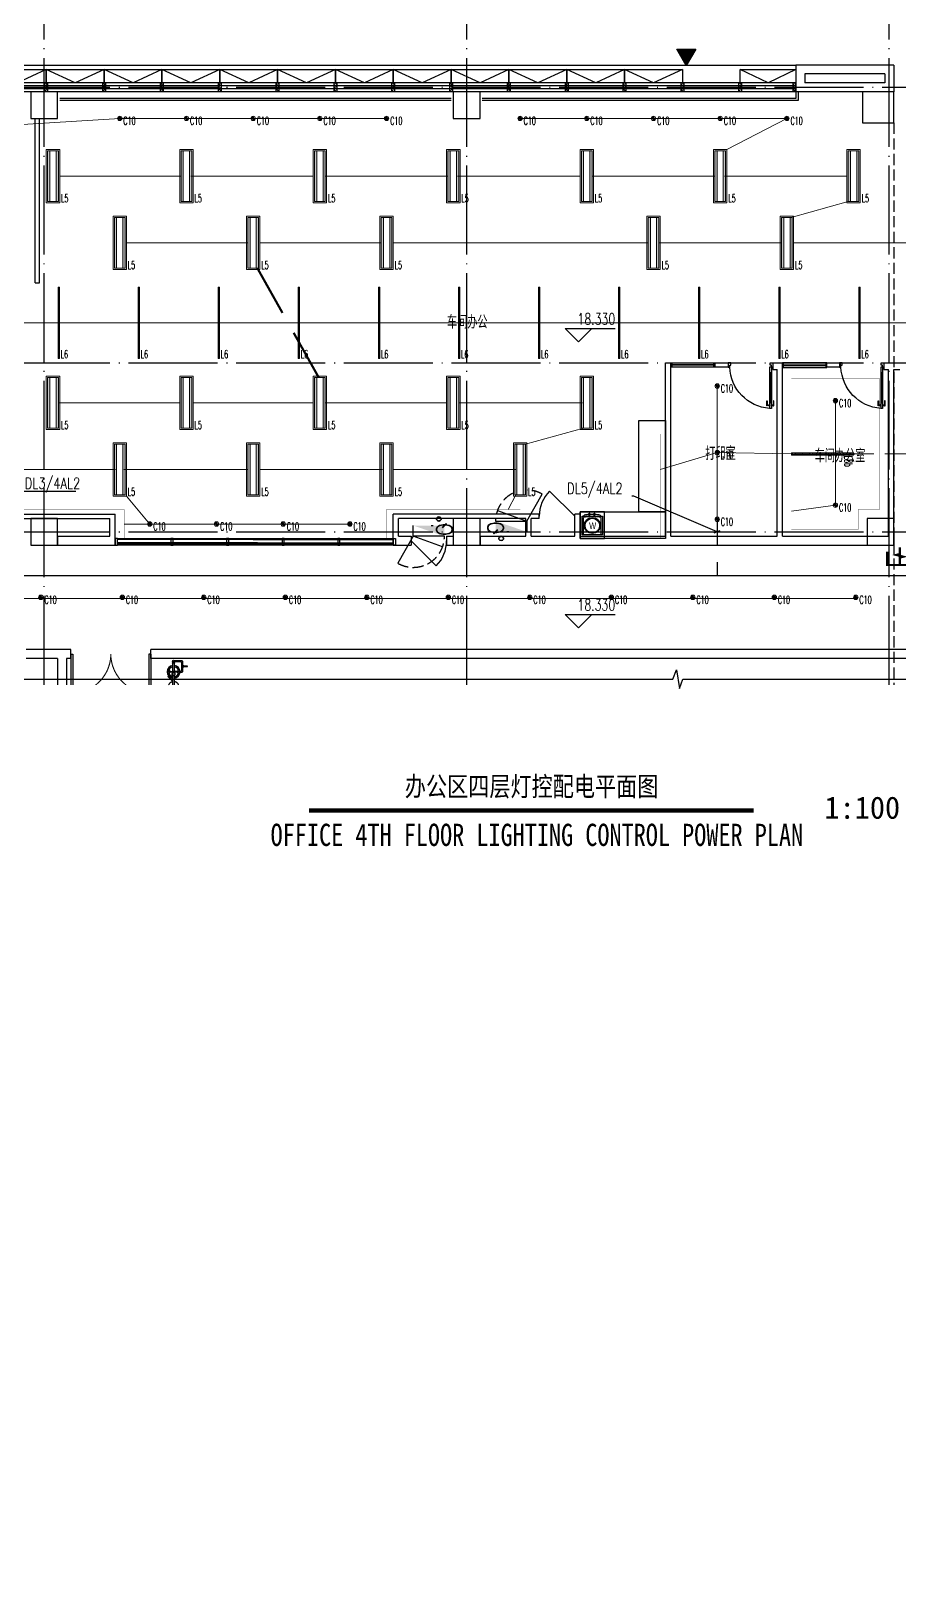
# Model space of a CAD drawing. Extents: x -621157 to 1764546, y -106808 to 741893.
# Drawn here: x 559769 to 579293, y 111214 to 145804 of the extents above; entities that cross this region are included whole.
import ezdxf
from ezdxf import colors
from ezdxf.entities.mleader import LeaderData, LeaderLine
from ezdxf.enums import TextEntityAlignment as Align
from ezdxf.math import Vec2, Vec3
from ezdxf.xclip import XClip

# ---------------------------------------------------------------- set-up
doc = ezdxf.new("R2010")
doc.units = 0
doc.header["$LTSCALE"] = 1000
doc.header["$MEASUREMENT"] = 0
doc.header["$XCLIPFRAME"] = 0
for name, pattern in [('DOT', [6.35, 0, -6.35]), ('XREF-A-101-平面图_t3$0$__DASH', [0.35, 0.25, -0.1]), ('XREF-A-101-平面图_t3$0$DASH', [0.35, 0.25, -0.1]), ('XREF-A-101-平面图_t3$0$DOTE', [2.42, 2, -0.2, 0.02, -0.2])]:
    doc.linetypes.add(name, pattern=pattern)
for name, color, linetype in [('0-底图', 7, 'Continuous'), ('A-DIVISION', 3, 'Continuous'), ('TK-BLUE', 7, 'Continuous'), ('WIRE-照明', 4, 'Continuous'), ('XREF-A-101-平面图_t3$0$1212121', 8, 'Continuous'), ('XREF-A-101-平面图_t3$0$A-COLUMN', 8, 'Continuous'), ('XREF-A-101-平面图_t3$0$A-CURTWALL', 8, 'Continuous'), ('XREF-A-101-平面图_t3$0$A-DIM_ELEV', 8, 'Continuous'), ('XREF-A-101-平面图_t3$0$A-DOTE', 8, 'Continuous'), ('XREF-A-101-平面图_t3$0$A-GROUND', 8, 'Continuous'), ('XREF-A-101-平面图_t3$0$A-RAIL', 8, 'Continuous'), ('XREF-A-101-平面图_t3$0$A-ROOM-CH', 8, 'Continuous'), ('XREF-A-101-平面图_t3$0$A-SEE', 8, 'Continuous'), ('XREF-A-101-平面图_t3$0$A-WALL', 8, 'Continuous'), ('XREF-A-101-平面图_t3$0$A-WALL-FILL', 8, 'Continuous'), ('XREF-A-101-平面图_t3$0$A-WINDOW', 8, 'Continuous'), ('XREF-A-101-平面图_t3$0$A-开启符号', 8, 'Continuous'), ('XREF-A-101-平面图_t3$0$DOOR-INF', 8, 'Continuous'), ('XREF-A-101-平面图_t3$0$F-B-INF', 8, 'Continuous'), ('XREF-A-101-平面图_t3$0$F-L-INF', 8, 'Continuous'), ('XREF-A-101-平面图_t3$0$GLASS WALL-INF', 8, 'Continuous'), ('XREF-A-101-平面图_t3$0$I-WALL-GYPSUM', 8, 'Continuous'), ('XREF-A-101-平面图_t3$0$I-玻璃隔断', 8, 'Continuous'), ('XREF-A-101-平面图_t3$0$P-EQUIPMENT', 8, 'Continuous'), ('XREF-A-101-平面图_t3$0$PARTITION-INF', 8, 'Continuous'), ('XREF-A-101-平面图_t3$0$PUB_HATCH', 8, 'Continuous'), ('XREF-A-101-平面图_t3$0$PUB_TEXT', 8, 'Continuous'), ('XREF-A-101-平面图_t3$0$家具-实验室家具', 8, 'Continuous'), ('XREF-A-101-平面图_t3$0$水-尺寸', 8, 'Continuous'), ('电-折断线', 3, 'Continuous')]:
    doc.layers.add(name, color=color, linetype=linetype)
doc.layers.add('00-dali线', color=3, linetype='Continuous', true_color=0x00ff00)
for name, color, linetype, lineweight in [('00-照明回路线', 6, 'Continuous', 0), ('CEILING-INF', 4, 'Continuous', 0), ('LIGHT-INF', 6, 'Continuous', 0)]:
    doc.layers.add(name, color=color, linetype=linetype, lineweight=lineweight)
doc.styles.add('E-FST', font='txt.shx', dxfattribs={"width": 0.75, "height": 250, "bigfont": '@@gbcbig.shx'})
doc.styles.add('HL-LD', font='simsun.ttc', dxfattribs={"height": 500})
doc.styles.add('INF DIM', font='SIMPLEX.SHX', dxfattribs={"width": 0.7, "bigfont": 'hztxt.shx'})
doc.styles.add('ST64S', font='hl-ld.shx', dxfattribs={"bigfont": 'ST64S.shx'})
doc.styles.get("Standard").update_dxf_attribs({"font": 'romans.shx', "bigfont": 'HZDXC.SHX'})
doc.styles.add('XREF-A-101-平面图_t3$0$-HZDXCROMANS', font='ROMANS.shx', dxfattribs={"bigfont": 'HZDXC.shx'})
doc.styles.add('XREF-A-101-平面图_t3$0$69F Layout plan$0$Standard', font='arial.ttf', dxfattribs={"width": 0.8})
doc.styles.add('XREF-A-101-平面图_t3$0$A-STANDARD', font='SIMPLEX', dxfattribs={"bigfont": 'GBCBIG'})
doc.linetypes.add('LED', pattern='A,6,-3.5,["LED",Standard,S=2.54,R=0,X=-2.54,Y=-1.27],-4.8', length=14.3)
doc.dimstyles.get("Standard").update_dxf_attribs({"dimscale": 100, "dimtxt": 3.5, "dimasz": 1, "dimexe": 2.5, "dimexo": 3, "dimgap": 1.5, "dimtad": 1, "dimdec": 0, "dimzin": 0, "dimdsep": 46, "dimtxsty": 'Standard', "dimblk": 'ARCHTICK', "dimcen": 0.09, "dimadec": 0, "dimazin": 0, "dimtfac": 1, "dimtdec": 0, "dimtix": 1, "dimtmove": 2, "dimatfit": 3, "dimfxl": 0, "dimtolj": 1, "dimtzin": 0, "dimarcsym": 0})

# ---------------------------------------------------------------- blocks, each defined once
blk = doc.blocks.new('XREF-A-101-平面图_t3$0$柱网4F')
at = {"layer": 'XREF-A-101-平面图_t3$0$A-COLUMN'}
for points in [[(18700, -700), (19300, -700), (19300, -100), (18700, -100)], [(28200, -700), (28800, -700), (28800, -100), (28200, -100)], [(37400, -800), (38100, -800), (38100, -100), (37400, -100)], [(18700, -10300), (19300, -10300), (19300, -9700), (18700, -9700)], [(28200, -10300), (28800, -10300), (28800, -9700), (28200, -9700)], [(37500, -10300), (38100, -10300), (38100, -9700), (37500, -9700)]]:
    blk.add_lwpolyline(points, close=True, dxfattribs=at)
blk = doc.blocks.new('XREF-A-101-平面图_t3$0$G$C869EB286')
at = {"layer": 'XREF-A-101-平面图_t3$0$A-WINDOW'}
h = blk.add_hatch(dxfattribs=at)
h.set_pattern_fill('ANSI31', color=256, scale=25)
h.set_pattern_definition([(45, (-143.957, -89940), (-28.0633, 28.0633), [])])
h.paths.add_polyline_path([(0, 60), (200, 60), (200, 0), (0, 0)])
blk.add_lwpolyline([(0, 60), (200, 60), (200, 0), (0, 0)], close=True, dxfattribs=at)
blk = doc.blocks.new('XREF-A-101-平面图_t3$0$ROOM')
at = {"layer": 'XREF-A-101-平面图_t3$0$A-ROOM-CH', "style": 'XREF-A-101-平面图_t3$0$-HZDXCROMANS', "width": 0.6}
for tag, p in [('中文房间名称', (0, -1000)), ('英文房间名称', (0, -1500))]:
    blk.add_attdef(tag, text='', height=300, dxfattribs=at).set_placement(p, align=Align.CENTER)
blk = doc.blocks.new('_ArchTick')
at = {"color": 0, "linetype": 'ByBlock', "const_width": 0.4}
blk.add_lwpolyline([(-0.5, -0.5), (0.5, 0.5)], dxfattribs=at)
blk = doc.blocks.new('*D25423')
at = {"layer": 'Defpoints', "color": 0}
blk.add_point((0, 0), dxfattribs=at)
blk.add_point((0, 0), dxfattribs=at)
blk.add_point((0, 0), dxfattribs=at)
blk.add_point((0, 0), dxfattribs=at)
at = {"layer": 'XREF-A-101-平面图_t3$0$水-尺寸', "color": 0, "linetype": 'ByBlock', "lineweight": -2}
blk.add_line((0, 300), (0, 250), dxfattribs=at)
blk.add_line((0, 300), (0, 250), dxfattribs=at)
blk.add_arc((0, 0), 0, 180, 180, dxfattribs=at)
at = {"layer": 'XREF-A-101-平面图_t3$0$水-尺寸', "color": 0, "linetype": 'ByBlock', "lineweight": -2, "xscale": 100, "yscale": 100, "zscale": 100}
for rotation in [90, 90.00000000000001]:
    blk.add_blockref('_ArchTick', (0, 0), dxfattribs=dict(at, rotation=rotation))
at = {"layer": 'XREF-A-101-平面图_t3$0$水-尺寸', "color": 0, "insert": (0, 0), "char_height": 350, "attachment_point": 5}
blk.add_mtext('\\A1;0%%d', dxfattribs=at)
blk = doc.blocks.new('XREF-A-101-平面图_t3$0$轴网(3)')
at = {"layer": 'XREF-A-101-平面图_t3$0$A-DOTE', "linetype": 'XREF-A-101-平面图_t3$0$DOTE'}
for p, q in [((19000, -3300), (19000, 43300)), ((28500, -3300), (28500, 43300)), ((38000, -3300), (38000, 43300)), ((-3300, 40000), (69800, 40000)), ((-3300, 33800), (69800, 33800)), ((-3300, 30000), (69800, 30000))]:
    blk.add_line(p, q, dxfattribs=at)
blk = doc.blocks.new('*U25354')
at = {"color": 1}
for p, q in [((1428, 10663), (1428, 7514)), ((1433, 10663), (1433, 7514)), ((1438, 10663), (1438, 7514)), ((1443, 10663), (1443, 7514)), ((1448, 10663), (1448, 7514)), ((1453, 10663), (1453, 7514)), ((1429, 7513), (1428, 7514)), ((1429, 7513), (1432, 7513)), ((1433, 7514), (1432, 7513)), ((1433, 7514), (1438, 7514)), ((1439, 7513), (1438, 7514)), ((1439, 7513), (1442, 7513)), ((1443, 7514), (1442, 7513)), ((1443, 7514), (1448, 7514)), ((1449, 7513), (1448, 7514)), ((1449, 7513), (1452, 7513)), ((1453, 7514), (1452, 7513))]:
    blk.add_line(p, q, dxfattribs=at)
blk = doc.blocks.new('*U25355')
at = {"color": 1}
for p, q in [((3016, 1134), (3015, 1133)), ((3015, 1133), (3015, 1129)), ((3016, 1128), (3015, 1129)), ((6165, 1134), (3016, 1134)), ((6165, 1128), (3016, 1128))]:
    blk.add_line(p, q, dxfattribs=at)
blk = doc.blocks.new('*U25356')
at = {"color": 1}
for p, q in [((1428, 10663), (1428, 7514)), ((1433, 10663), (1433, 7514)), ((1438, 10663), (1438, 7514)), ((1443, 10663), (1443, 7514)), ((1448, 10663), (1448, 7514)), ((1453, 10663), (1453, 7514)), ((1429, 7513), (1428, 7514)), ((1429, 7513), (1432, 7513)), ((1433, 7514), (1432, 7513)), ((1433, 7514), (1438, 7514)), ((1439, 7513), (1438, 7514)), ((1439, 7513), (1442, 7513)), ((1443, 7514), (1442, 7513)), ((1443, 7514), (1448, 7514)), ((1449, 7513), (1448, 7514)), ((1449, 7513), (1452, 7513)), ((1453, 7514), (1452, 7513))]:
    blk.add_line(p, q, dxfattribs=at)
blk = doc.blocks.new('*U25357')
at = {"color": 1}
for p, q in [((3016, 1134), (3015, 1133)), ((3015, 1133), (3015, 1129)), ((3016, 1128), (3015, 1129)), ((6165, 1134), (3016, 1134)), ((6165, 1128), (3016, 1128))]:
    blk.add_line(p, q, dxfattribs=at)
blk = doc.blocks.new('XREF-A-101-平面图_t3$0$A$C4A4B287C')
at = {"layer": 'XREF-A-101-平面图_t3$0$GLASS WALL-INF', "elevation": -1}
blk.add_lwpolyline([(100, 300), (100, 0), (0, 0), (0, 300)], close=True, dxfattribs=at)
blk = doc.blocks.new('*U25363')
at = {"layer": 'XREF-A-101-平面图_t3$0$PARTITION-INF', "color": 8}
for p, q in [((-21681, 43130), (-20732, 43130)), ((-20732, 43030), (-21681, 43030))]:
    blk.add_line(p, q, dxfattribs=at)
at = {"layer": 'XREF-A-101-平面图_t3$0$PARTITION-INF', "color": 5}
for p, q in [((-20732, 43085), (-21681, 43085)), ((-20732, 43075), (-21681, 43075))]:
    blk.add_line(p, q, dxfattribs=at)
for points in [[(-21706, 43130), (-21681, 43130), (-21681, 43030), (-21706, 43030)], [(-20732, 43130), (-20707, 43130), (-20707, 43030), (-20732, 43030)]]:
    blk.add_lwpolyline(points, close=True, dxfattribs=at)
blk = doc.blocks.new('XREF-A-101-平面图_t3$0$EW23')
at = {"color": 5}
for p, q in [((7205, 24900, 0), (7205, 23970, 0)), ((7205, 24900, 0), (7245, 24900, 0)), ((7245, 24780, 0), (7205, 24780, 0)), ((7245, 24900, 0), (7245, 23970, 0)), ((7205, 24090, 0), (7246, 24090, 0)), ((7205, 23970, 0), (7245, 23970, 0))]:
    blk.add_line(p, q, dxfattribs=at)
at = {"color": 5, "elevation": 0}
for points in [[(7215, 24995), (7175, 24995), (7175, 24895), (7205, 24895), (7205, 24940), (7233, 24940), (7233, 24985), (7233, 24995), (7215, 24995)], [(8135, 24995), (8175, 24995), (8175, 24895), (8140, 24895), (8140, 24940), (8117, 24940), (8117, 24985), (8117, 24995), (8135, 24995)]]:
    blk.add_lwpolyline(points, close=True, dxfattribs=at)
at = {"color": 8, "elevation": 0}
for points in [[(7228, 24780), (7228, 24090)], [(7160, 24035), (7160, 24026), (7150, 24026), (7150, 24140), (7160, 24140), (7160, 24045)], [(7296, 24035), (7296, 24026), (7306, 24026), (7306, 24140), (7296, 24140), (7296, 24045)]]:
    blk.add_lwpolyline(points, dxfattribs=at)
for points in [[(7200, 24035), (7154, 24035), (7154, 24045), (7200, 24045)], [(7205, 24021), (7200, 24021), (7200, 24059), (7205, 24059)], [(7246, 24021), (7256, 24021), (7256, 24059), (7246, 24059)], [(7256, 24035), (7302, 24035), (7302, 24045), (7256, 24045)]]:
    blk.add_lwpolyline(points, close=True, dxfattribs=at)
at = {"color": 8}
blk.add_arc((7172, 24936, 0), 969, 274.4003, 357.8611, dxfattribs=at)
blk = doc.blocks.new('*U25369')
at = {"layer": 'XREF-A-101-平面图_t3$0$PARTITION-INF', "color": 8}
for p, q in [((-18931, 43130), (-17988, 43130)), ((-17988, 43030), (-18931, 43030))]:
    blk.add_line(p, q, dxfattribs=at)
at = {"layer": 'XREF-A-101-平面图_t3$0$PARTITION-INF', "color": 5}
for p, q in [((-17988, 43085), (-18931, 43085)), ((-17988, 43075), (-18931, 43075))]:
    blk.add_line(p, q, dxfattribs=at)
for points in [[(-18956, 43130), (-18931, 43130), (-18931, 43030), (-18956, 43030)], [(-17988, 43130), (-17963, 43130), (-17963, 43030), (-17988, 43030)]]:
    blk.add_lwpolyline(points, close=True, dxfattribs=at)
blk = doc.blocks.new('XREF-A-101-平面图_t3$0$A$C2C206FAC')
for p, q in [((0, 485), (400, 485)), ((0, 485), (0, 98)), ((400, 485), (400, 98)), ((20, 94), (20, 44)), ((148, 50), (145, 0)), ((145, 0), (160, 0)), ((148, 50), (150, 50)), ((155, 50), (157, 50)), ((157, 50), (160, 0)), ((260, 50), (257, 0)), ((257, 0), (272, 0)), ((260, 50), (262, 50)), ((267, 50), (269, 50)), ((269, 50), (272, 0)), ((380, 94), (380, 44))]:
    blk.add_line(p, q)
for centre, radius in [((200, 278), 179), ((200, 278), 164), ((153, 50), 2.6), ((265, 50), 2.6)]:
    blk.add_circle(centre, radius)
for centre, radius, start, end in [((200, 1084), 1006, 258.547, 281.4897), ((200, 1084), 1056, 260.1999, 267.1079), ((152, 54), 10.9, 296.6275, 243.5797), ((200, 1084), 1056, 267.7307, 273.2177), ((265, 54), 10.9, 296.6275, 243.5797), ((200, 1084), 1056, 273.8352, 279.8368)]:
    blk.add_arc(centre, radius, start, end)
at = {"insert": (1123, 210), "char_height": 150, "width": 1952.54, "attachment_point": 1, "rotation": 180, "style": 'XREF-A-101-平面图_t3$0$69F Layout plan$0$Standard'}
blk.add_mtext('\\pxi5.6747;W', dxfattribs=at)
blk = doc.blocks.new('XREF-A-101-平面图_t3$0$yuouioui')
at = {"linetype": 'XREF-A-101-平面图_t3$0$__DASH', "ltscale": 1000}
blk.add_lwpolyline([(300666, 20452), (301087, 20452), (301087, 20000), (300666, 20000)], close=True, dxfattribs=at)
at = {"linetype": 'XREF-A-101-平面图_t3$0$__DASH', "ltscale": 1000, "rotation": 89.98165643611132}
blk.add_blockref('XREF-A-101-平面图_t3$0$A$C2C206FAC', (301151, 20026), dxfattribs=at)
blk = doc.blocks.new('XREF-A-101-平面图_t3$0$G$CFDD5568B')
at = {"layer": 'XREF-A-101-平面图_t3$0$F-B-INF', "elevation": -1}
for points in [[(32867, -7397), (32867, -9450), (32267, -9450), (32267, -7397)], [(30950, -9450), (32867, -9450), (32867, -10050), (30950, -10050)]]:
    blk.add_lwpolyline(points, close=True, dxfattribs=at)
at = {"layer": 'XREF-A-101-平面图_t3$0$F-B-INF'}
blk.add_lwpolyline([(30950, -10050), (31500, -10050), (31500, -9450), (30950, -9450)], close=True, dxfattribs=at)
at = {"layer": 'XREF-A-101-平面图_t3$0$I-玻璃隔断'}
for points in [[(20550, -10200), (20550, -10050), (20500, -10050), (20500, -10200)], [(20550, -10200), (20550, -10050), (26750, -10050), (26750, -10200)], [(21800, -10200), (21800, -10050), (21750, -10050), (21750, -10200)], [(23050, -10200), (23050, -10050), (23000, -10050), (23000, -10200)], [(24300, -10200), (24300, -10050), (24250, -10050), (24250, -10200)], [(25550, -10200), (25550, -10050), (25500, -10050), (25500, -10200)], [(26750, -10200), (26750, -10050), (26800, -10050), (26800, -10200)]]:
    blk.add_lwpolyline(points, close=True, dxfattribs=at)
at = {"layer": 'XREF-A-101-平面图_t3$0$DOOR-INF'}
for p, rotation in [((34280, -6200, 1), 89.99999999968202), ((36799, -6200), 89.99999999968206)]:
    blk.add_blockref('XREF-A-101-平面图_t3$0$A$C4A4B287C', p, dxfattribs=dict(at, rotation=rotation))
at = {"layer": 'XREF-A-101-平面图_t3$0$DOOR-INF', "xscale": -1}
for p in [(42455, -31095, 0), (44955, -31095, 0)]:
    blk.add_blockref('XREF-A-101-平面图_t3$0$EW23', p, dxfattribs=at)
at = {"layer": 'XREF-A-101-平面图_t3$0$F-L-INF', "ltscale": 0.15, "rotation": 89.99999999999999}
blk.add_blockref('XREF-A-101-平面图_t3$0$yuouioui', (51451, -310632), dxfattribs=at)
at = {"layer": 'XREF-A-101-平面图_t3$0$I-玻璃隔断', "color": 1}
blk.add_blockref('*U25355', (17535, -11199), dxfattribs=at)
at = {"layer": 'XREF-A-101-平面图_t3$0$I-玻璃隔断', "color": 1, "xscale": -1, "rotation": 270}
blk.add_blockref('*U25354', (13037, -11602), dxfattribs=at)
at = {"layer": 'XREF-A-101-平面图_t3$0$I-玻璃隔断', "color": 1, "xscale": -1}
blk.add_blockref('*U25357', (29765, -11199), dxfattribs=at)
at = {"layer": 'XREF-A-101-平面图_t3$0$I-玻璃隔断', "color": 1, "rotation": 90.00000000000001}
blk.add_blockref('*U25356', (34263, -11602), dxfattribs=at)
at = {"layer": 'XREF-A-101-平面图_t3$0$PARTITION-INF'}
blk.add_blockref('*U25369', (51943, -49230, -1), dxfattribs=at)
at = {"layer": 'XREF-A-101-平面图_t3$0$PARTITION-INF', "xscale": -1}
blk.add_blockref('*U25363', (14793, -49231, -1), dxfattribs=at)
blk = doc.blocks.new('XREF-A-101-平面图_t3$0$bz1')
at = {"layer": 'XREF-A-101-平面图_t3$0$PUB_HATCH'}
h = blk.add_hatch(color=1, dxfattribs=at)
h.dxf.hatch_style = 1
h.paths.add_polyline_path([(4866032, -641203), (4865818, -641573), (4866245, -641573)])
at = {"layer": 'XREF-A-101-平面图_t3$0$PUB_TEXT', "color": 1}
blk.add_lwpolyline([(4866032, -641203), (4865818, -641573), (4866245, -641573)], close=True, dxfattribs=at)
blk = doc.blocks.new('XREF-A-101-平面图_t3$0$G$C34B60025')
at = {"xscale": -1, "rotation": 180}
blk.add_blockref('XREF-A-101-平面图_t3$0$bz1', (-4832696, -440615), dxfattribs=at)
blk = doc.blocks.new('XREF-A-101-平面图_t3$0$Shower_plan')
at = {"layer": 'XREF-A-101-平面图_t3$0$1212121'}
for p, q in [((-94, -290), (-90, -290)), ((-75, -301), (-18, -302)), ((-75, -315), (-22, -315)), ((-20, -112), (-20, -94)), ((-16, -314), (-16, -120)), ((16, -314), (16, -120)), ((75, -302), (17, -302)), ((20, -112), (20, -94)), ((75, -316), (22, -316)), ((94, -327), (90, -327)), ((160, -297), (160, -321)), ((164, -90), (164, -66)), ((184, -114), (208, -114)), ((184, -274), (208, -274)), ((212, -177), (208, -177)), ((212, -199), (208, -199)), ((215, -184), (220, -184)), ((215, -193), (220, -193)), ((-34, -355), (-31, -355)), ((-34, -361), (-31, -361)), ((-16, -607), (-16, -396)), ((16, -607), (16, -396))]:
    blk.add_line(p, q, dxfattribs=at)
for points in [[(-111, -308, -0.092425), (-109, -301, -0.095768), (-106, -295, -0.100909), (-101, -292, -0.104872), (-94, -290, -0.001591), (-94, -290, -0.100909)], [(-93, -325, -0.034962), (-95, -325, -0.104872), (-101, -324, -0.100909), (-106, -320, -0.095768), (-110, -314, -0.092425), (-111, -308, -0.092425)], [(143, -321), (184, -321, 0.414214), (208, -297), (208, -90, 0.414214), (184, -66), (23, -66)], [(143, -297), (160, -297, 0.414214), (184, -273), (184, -114, 0.414214), (160, -90), (23, -90)], [(92, -292, -0.034962), (94, -292, -0.104872), (100, -293, -0.100909), (106, -297, -0.095768), (109, -303, -0.092425), (110, -310, -0.092425)], [(110, -310, -0.092425), (109, -316, -0.095768), (105, -322, -0.100909), (100, -326, -0.104872), (94, -327, -0.001591), (94, -327, -0.100909)], [(-16, -530), (-128, -419, -1), (-122, -414)], [(-122, -414), (-53, -483, -1)], [(-37, -491), (-54, -491, -1), (-54, -483), (-37, -483)], [(-45, -491), (-16, -519, -1)], [(-37, -349, 0.153738), (-38, -347), (-43, -347, 0.078248), (-44, -349), (-44, -364, 0.153738), (-43, -367), (-38, -367, 0.153738), (-37, -364)], [(-23, -388), (-23, -395, 0.154019), (-19, -396), (19, -396, 0.154019), (23, -395), (23, -388)]]:
    blk.add_lwpolyline(points, format="xyb", dxfattribs=at)
for points in [[(-106, -308, -0.092425), (-105, -301, -0.095768), (-102, -295, -0.100909), (-96, -292, -0.104872), (-90, -290, -0.104872), (-84, -292, -0.100909), (-79, -296, -0.095768), (-75, -301, -0.092425), (-74, -308, -0.092425), (-75, -315, -0.095768), (-79, -320, -0.100909), (-84, -324, -0.104872), (-90, -325, -0.104872), (-97, -324, -0.100909), (-102, -320, -0.095768), (-105, -314, -0.092425)], [(106, -310, -0.092425), (105, -316, -0.095768), (101, -322, -0.100909), (96, -326, -0.104872), (90, -327, -0.104872), (84, -325, -0.100909), (78, -322, -0.095768), (75, -316, -0.092425), (74, -309, -0.092425), (75, -303, -0.095768), (78, -297, -0.100909), (84, -293, -0.104872), (90, -292, -0.104872), (96, -293, -0.100909), (101, -297, -0.095768), (105, -303, -0.092425)], [(221, -201), (229, -201, 0.414214), (231, -199), (231, -194, -0.414214), (232, -193), (313, -193, 0.414214), (313, -192), (313, -185, 0.414214), (313, -184), (232, -184, -0.414214), (231, -183), (231, -177, 0.414214), (229, -176), (221, -176, 0.414214), (220, -177), (220, -199, 0.414214)], [(-20, -657), (-20, -607), (20, -607), (20, -657, -1)]]:
    blk.add_lwpolyline(points, format="xyb", close=True, dxfattribs=at)
for points in [[(-24, -371), (-31, -371), (-31, -346), (-24, -346)], [(-22, -336), (-22, -314), (22, -314), (22, -336)], [(212, -177), (214, -177), (215, -179), (215, -198), (214, -199)], [(212, -199), (214, -199), (215, -198), (215, -179), (214, -177)], [(-34, -491), (-28, -491), (-28, -483), (-34, -483)], [(-31, -657), (-20, -637)], [(20, -637), (31, -657), (16, -684), (-16, -684), (-31, -657)]]:
    blk.add_lwpolyline(points, dxfattribs=at)
for points in [[(24, -388), (-24, -388), (-24, -338), (-22, -336), (22, -336), (24, -338)], [(-22, -120), (-22, -112), (22, -112), (22, -120)], [(-37, -500), (-34, -500), (-34, -346), (-37, -346)]]:
    blk.add_lwpolyline(points, close=True, dxfattribs=at)
for centre, radius in [((0, -78), 26.3), ((0, -78), 16.4), ((-60, -481), 3.91)]:
    blk.add_circle(centre, radius, dxfattribs=at)
for centre, radius, start, end in [((0, -309), 144, 96.5663, 263.4343), ((0, -309), 139, 96.804, 263.1966), ((0, -309), 111, 98.3801, 261.6205), ((0, -309), 36, 116.7475, 168.6934), ((0, -309), 36, 190.3072, 231.764), ((0, -309), 18.8, 149.7809, 195.9711), ((0, -309), 144, 276.5663, 83.4343), ((0, -309), 139, 276.804, 83.1966), ((0, -309), 111, 278.6256, 81.375), ((0, -309), 36, 10.3072, 62.4104), ((0, -309), 18.8, 344.0295, 27.2237), ((0, -309), 36, 308.7702, 348.6934), ((0, -657), 125, 97.5816, 82.419), ((0, -657), 37.5, 121.3804, 58.6121)]:
    blk.add_arc(centre, radius, start, end, dxfattribs=at)
blk = doc.blocks.new('XREF-A-101-平面图_t3$0$G$C45C07046')
at = {"layer": 'XREF-A-101-平面图_t3$0$家具-实验室家具', "color": 252, "rotation": 1.293953835492923e-08}
blk.add_blockref('XREF-A-101-平面图_t3$0$Shower_plan', (121912, 327161), dxfattribs=at)
blk = doc.blocks.new('XREF-A-101-平面图_t3$0$DOOR2DLIB$SYSLIB$00000108')
at = {"color": 0}
for p, q in [((-0.5, 0), (-0.5, 0.4875)), ((-0.475, 0.4875), (-0.5, 0.4875)), ((-0.475, 0), (-0.475, 0.4875)), ((0.475, 0), (0.475, 0.4875)), ((0.475, 0.4875), (0.5, 0.4875)), ((0.5, 0), (0.5, 0.4875)), ((-0.5, 0), (-0.475, 0)), ((0.5, 0), (0.475, 0))]:
    blk.add_line(p, q, dxfattribs=at)
at = {"color": 0, "lineweight": 13}
for centre, start, end in [((-0.4875, 0), 0, 88.53072), ((0.4875, 0), 91.46928, 180)]:
    blk.add_arc(centre, 0.4875, start, end, dxfattribs=at)
blk = doc.blocks.new('XREF-A-101-平面图_t3$0$DOOR2DLIB$SYSLIB$00000101')
at = {"color": 0}
blk.add_line((0.5, 0), (-0.207, 0.707), dxfattribs=at)
blk.add_arc((0.5, 0), 1, 135, 180, dxfattribs=at)
blk = doc.blocks.new('TITLE')
at = {"layer": 'A-DIVISION', "const_width": 100}
blk.add_lwpolyline([(-5000, 0), (5000, 0)], dxfattribs=at)
at = {"layer": 'TK-BLUE'}
for tag, height, style, p in [('TITLE1', 700, 'ST64S', (117, 275)), ('TITLE2', 500, 'HL-LD', (80, -798))]:
    blk.add_attdef(tag, text='', height=height, dxfattribs=dict(at, style=style)).set_placement(p, align=Align.CENTER)
at = {"layer": 'TK-BLUE', "style": 'HL-LD'}
blk.add_attdef('SCALE', (5165, -185), '', height=500, dxfattribs=at)
blk = doc.blocks.new('A$C43fcb5d1')
at = {"linetype": 'DOT'}
blk.add_wipeout([(-15, 0), (15, 0), (15, -1600), (-15, -1600)], dxfattribs=at).dxf.layer = 'CEILING-INF'
at = {"layer": 'LIGHT-INF'}
h = blk.add_hatch(dxfattribs=at)
h.set_pattern_fill('ANSI37', color=256, scale=5)
h.set_pattern_definition([(45, (-3e-11, -800), (-11.22532, 11.22532), []), (135, (-3e-11, -800), (-11.22532, -11.22532), [])])
h.paths.add_polyline_path([(-10, -5), (10, -5), (10, -1595), (-10, -1595)])
for points in [[(-15, 0), (15, 0), (15, -1600), (-15, -1600)], [(-10, -5), (10, -5), (10, -1595), (-10, -1595)]]:
    blk.add_lwpolyline(points, close=True, dxfattribs=at)
at = {"layer": 'LIGHT-INF', "style": 'INF DIM', "width": 0.5}
blk.add_text('L6', height=180, dxfattribs=at).set_placement((42, -1594))
blk = doc.blocks.new('A$C73cf2add')
at = {"linetype": 'DOT'}
blk.add_wipeout([(-150, 600), (150, 600), (150, -600), (-150, -600)], dxfattribs=at).dxf.layer = 'LIGHT-INF'
at = {"layer": 'LIGHT-INF'}
h = blk.add_hatch(color=256, dxfattribs=at)
h.dxf.hatch_style = 1
h.paths.add_polyline_path([(-120, 570), (-70, 570), (-70, -570), (-120, -570)])
h = blk.add_hatch(color=256, dxfattribs=at)
h.dxf.hatch_style = 1
h.paths.add_polyline_path([(70, 570), (120, 570), (120, -570), (70, -570)])
for points in [[(-150, 600), (150, 600), (150, -600), (-150, -600)], [(-120, 570), (120, 570), (120, -570), (-120, -570)], [(-120, 570), (-70, 570), (-70, -570), (-120, -570)], [(70, 570), (120, 570), (120, -570), (70, -570)]]:
    blk.add_lwpolyline(points, close=True, dxfattribs=at)
at = {"layer": 'LIGHT-INF', "style": 'INF DIM', "width": 0.5}
blk.add_text('L5', height=180, dxfattribs=at).set_placement((181, -588))
blk = doc.blocks.new('*U24690')
h = blk.add_hatch(color=8)
h.dxf.hatch_style = 1
h.paths.add_polyline_path([(-50, 0), (-24, 0, -0.414214), (0, 24), (0, 50, 0.414214)])
h.paths.add_polyline_path([(0, -24), (0, -50, 0.414214), (50, 0), (24, 0, -0.414214)])
at = {"color": 8}
for points in [[(50, 0), (-50, 0)], [(0, 50), (0, -50)]]:
    blk.add_lwpolyline(points, dxfattribs=at)
blk.add_circle((0, 0), 50)
blk.add_circle((0, 0), 24.5, dxfattribs=at)
at = {"style": 'INF DIM', "width": 0.5}
blk.add_text('C10', height=180, dxfattribs=at).set_placement((81, -144))
blk = doc.blocks.new('*U23677')
h = blk.add_hatch(color=8)
h.dxf.hatch_style = 1
h.paths.add_polyline_path([(-50, 0), (-24, 0, -0.414214), (0, 24), (0, 50, 0.414214)])
h.paths.add_polyline_path([(0, -24), (0, -50, 0.414214), (50, 0), (24, 0, -0.414214)])
at = {"color": 8}
for points in [[(50, 0), (-50, 0)], [(0, 50), (0, -50)]]:
    blk.add_lwpolyline(points, dxfattribs=at)
blk.add_circle((0, 0), 50)
blk.add_circle((0, 0), 24.5, dxfattribs=at)
at = {"style": 'INF DIM', "width": 0.5}
blk.add_text('C10', height=180, dxfattribs=at).set_placement((81, -144))
blk = doc.blocks.new('A$C5f11c1a4')
at = {"layer": 'LIGHT-INF'}
h = blk.add_hatch(dxfattribs=at)
h.set_pattern_fill('ANSI31', color=8, scale=10, angle=225)
h.set_pattern_definition([(270, (-138050, 248590), (31.75, -1e-14), [])])
h.paths.add_polyline_path([(690, 15), (690, -15), (-690, -15), (-690, 15)])
for points in [[(700, 25), (700, -25), (-700, -25), (-700, 25)], [(690, 15), (690, -15), (-690, -15), (-690, 15)]]:
    blk.add_lwpolyline(points, close=True, dxfattribs=at)
at = {"layer": 'LIGHT-INF', "style": 'INF DIM', "width": 0.5}
blk.add_text('L8b', height=180, rotation=270, dxfattribs=at).set_placement((493, -37, 0))
blk = doc.blocks.new('G$CAFCF25F8')
at = {"layer": 'LIGHT-INF', "color": 6, "linetype": 'LED', "ltscale": 0.05, "const_width": 5, "elevation": 0}
blk.add_lwpolyline([(37780, -6550), (35800, -6550), (35800, -9950), (37300, -9950), (37300, -9500), (37780, -9500)], close=True, dxfattribs=at)
at = {"layer": 'LIGHT-INF', "color": 6, "linetype": 'LED', "ltscale": 0.05, "const_width": 5, "elevation": -1}
blk.add_lwpolyline([(32852, -10150), (32852, -7800)], dxfattribs=at)
at = {"layer": 'LIGHT-INF', "color": 6, "linetype": 'LED', "ltscale": 0.05, "const_width": 5}
for points in [[(17200, -10100), (17200, -9500), (20800, -9500), (20800, -10150)], [(26700, -10150), (26700, -9500), (29710, -9500)]]:
    blk.add_lwpolyline(points, dxfattribs=at)
at = {"layer": 'CEILING-INF', "color": 8}
for name, p in [('A$C43fcb5d1', (19330, -4500)), ('A$C43fcb5d1', (21130, -4500)), ('A$C43fcb5d1', (22930, -4500)), ('A$C43fcb5d1', (24730, -4500)), ('A$C43fcb5d1', (26530, -4500)), ('A$C43fcb5d1', (28330, -4500)), ('A$C43fcb5d1', (30130, -4500)), ('A$C43fcb5d1', (31930, -4500)), ('A$C43fcb5d1', (33730, -4500)), ('A$C43fcb5d1', (35530, -4500)), ('A$C43fcb5d1', (37330, -4500)), ('A$C5f11c1a4', (36500, -8250))]:
    blk.add_blockref(name, p, dxfattribs=at)
at = {"layer": 'LIGHT-INF', "color": 6}
for name, p in [('*U24690', (20700, -700)), ('*U24690', (22200, -700)), ('*U24690', (23700, -700)), ('*U24690', (25200, -700)), ('*U24690', (26700, -700)), ('*U24690', (29700, -700)), ('*U24690', (31200, -700)), ('*U24690', (32700, -700)), ('*U24690', (34200, -700)), ('*U24690', (35700, -700)), ('A$C73cf2add', (19200, -2000)), ('A$C73cf2add', (22200, -2000)), ('A$C73cf2add', (25200, -2000)), ('A$C73cf2add', (28200, -2000)), ('A$C73cf2add', (31200, -2000)), ('A$C73cf2add', (34200, -2000)), ('A$C73cf2add', (37200, -2000)), ('A$C73cf2add', (20700, -3500)), ('A$C73cf2add', (23700, -3500)), ('A$C73cf2add', (26700, -3500)), ('A$C73cf2add', (32700, -3500)), ('A$C73cf2add', (35700, -3500)), ('A$C73cf2add', (19200, -7100, -1)), ('A$C73cf2add', (22200, -7100, -1)), ('A$C73cf2add', (25200, -7100, -1)), ('A$C73cf2add', (28200, -7100, -1)), ('A$C73cf2add', (31200, -7100, -1)), ('*U23677', (34133, -6720)), ('*U23677', (36790, -7050)), ('A$C73cf2add', (20700, -8600, -1)), ('A$C73cf2add', (23700, -8600, -1)), ('A$C73cf2add', (26700, -8600, -1)), ('A$C73cf2add', (29700, -8600, -1)), ('*U23677', (34133, -8220)), ('*U23677', (34133, -9720)), ('*U23677', (36790, -9400)), ('*U24690', (21375, -9825, -1)), ('*U24690', (22875, -9825, -1)), ('*U24690', (24375, -9825, -1)), ('*U24690', (25875, -9825, -1)), ('*U24690', (18926, -11475)), ('*U24690', (20758, -11475)), ('*U24690', (22590, -11475)), ('*U24690', (24423, -11475)), ('*U24690', (26255, -11475)), ('*U24690', (28087, -11475)), ('*U24690', (29919, -11475)), ('*U24690', (31752, -11475)), ('*U24690', (33584, -11475)), ('*U24690', (35416, -11475)), ('*U24690', (37248, -11475))]:
    blk.add_blockref(name, p, dxfattribs=at)
at = {"layer": 'LIGHT-INF', "color": 6, "linetype": 'LED', "ltscale": 0.05, "const_width": 5}
blk.add_lwpolyline([(5400, -10200), (9000, -10200), (9000, -10500), (57500, -10500), (57500, -10200), (62400, -10200), (62400, -4500)], dxfattribs=at)
blk = doc.blocks.new('_Oblique')
at = {"color": 0, "linetype": 'ByBlock', "lineweight": -2}
blk.add_line((-0.5, -0.5), (0.5, 0.5), dxfattribs=at)
blk = doc.blocks.new('XREF-A-101-平面图_t3$0$单出口消火栓新')
for p, q in [((-240, 700), (-846.2, 1050)), ((-479.4, 42.2), (-240, 700)), ((-240, 0), (-240, 700)), ((-240, 700), (0, 700))]:
    blk.add_line(p, q)
at = {"color": 0, "linetype": 'XREF-A-101-平面图_t3$0$DASH'}
blk.add_arc((-240, 700), 700, 150, 270, dxfattribs=at)
blk.add_solid([(-240, 0), (0, 0), (0, 700)])
at = {"layer": 'XREF-A-101-平面图_t3$0$水-尺寸', "linetype": 'ByBlock'}
dim = blk.add_angular_dim_3p(base=(0, 0), center=(0, 0), p1=(0, 0), p2=(0, 0), dimstyle='Standard', dxfattribs=at)
dim.commit()
dim.dimension.update_dxf_attribs({"geometry": '*D25423', "text_midpoint": (0, 0)})
blk = doc.blocks.new('XREF-A-101-平面图_t3$0$G$C156FCA62')
at = {"layer": 'XREF-A-101-平面图_t3$0$P-EQUIPMENT'}
for p, rotation in [((29150, 330000), 270), ((28000, 330140), 90)]:
    blk.add_blockref('XREF-A-101-平面图_t3$0$单出口消火栓新', p, dxfattribs=dict(at, rotation=rotation))
blk = doc.blocks.new('XREF-A-101-平面图_t3$0$G$C646F86AA')
at = {"layer": 'XREF-A-101-平面图_t3$0$P-EQUIPMENT'}
for p, rotation in [((29150, 330000), 270), ((28000, 330140), 90)]:
    blk.add_blockref('XREF-A-101-平面图_t3$0$单出口消火栓新', p, dxfattribs=dict(at, rotation=rotation))
blk = doc.blocks.new('XREF-A-101-平面图_t3')
at = {"layer": 'XREF-A-101-平面图_t3$0$A-CURTWALL'}
for p, q in [((235900, 340100), (204800, 340100)), ((235900, 340033), (204800, 340033)), ((235900, 339900), (235900, 340100)), ((235900, 339967), (204800, 339967)), ((235900, 339900), (204800, 339900))]:
    blk.add_line(p, q, dxfattribs=at)
at = {"layer": 'XREF-A-101-平面图_t3$0$A-GROUND', "linetype": 'XREF-A-101-平面图_t3$0$DASH'}
blk.add_lwpolyline([(238100, 339200), (238100, 300400)], dxfattribs=at)
at = {"layer": 'XREF-A-101-平面图_t3$0$A-RAIL'}
for points in [[(228150, 339750), (219350, 339750)], [(228150, 339700), (219350, 339700)], [(235950, 339900), (235950, 339700), (228850, 339700)], [(235900, 339900), (235900, 339750), (228850, 339750)]]:
    blk.add_lwpolyline(points, dxfattribs=at)
at = {"layer": 'XREF-A-101-平面图_t3$0$A-SEE'}
blk.add_lwpolyline([(204800, 340500), (235900, 340500)], dxfattribs=at)
at = {"layer": 'XREF-A-101-平面图_t3$0$A-WALL'}
for p, q in [((219300, 327150), (218600, 327150)), ((219300, 327150), (219300, 319800)), ((219500, 327150), (219500, 319900)), ((219600, 327150), (219500, 327150)), ((255900, 327150), (221400, 327150))]:
    blk.add_line(p, q, dxfattribs=at)
at = {"layer": 'XREF-A-101-平面图_t3$0$A-WALL-FILL', "color": 171}
for p, q in [((238100, 340500), (235900, 340500)), ((235900, 340500), (235900, 339900)), ((238100, 340500), (238100, 339900)), ((237900, 340300), (236100, 340300)), ((236100, 340300), (236100, 340100)), ((237900, 340100), (236100, 340100)), ((237900, 340300), (237900, 340100)), ((238100, 339900), (235900, 339900))]:
    blk.add_line(p, q, dxfattribs=at)
at = {"layer": 'XREF-A-101-平面图_t3$0$A-开启符号', "linetype": 'Continuous'}
for points in [[(219050, 340400), (219050, 340100), (217750, 340100), (217750, 340400)], [(220350, 340400), (220350, 340100), (219050, 340100), (219050, 340400)], [(221650, 340400), (221650, 340100), (220350, 340100), (220350, 340400)], [(222950, 340400), (222950, 340100), (221650, 340100), (221650, 340400)], [(224250, 340400), (224250, 340100), (222950, 340100), (222950, 340400)], [(225550, 340400), (225550, 340100), (224250, 340100), (224250, 340400)], [(226850, 340400), (226850, 340100), (225550, 340100), (225550, 340400)], [(228150, 340400), (228150, 340100), (226850, 340100), (226850, 340400)], [(229450, 340400), (229450, 340100), (228150, 340100), (228150, 340400)], [(230750, 340400), (230750, 340100), (229450, 340100), (229450, 340400)], [(232050, 340400), (232050, 340100), (230750, 340100), (230750, 340400)], [(233350, 340400), (233350, 340100), (232050, 340100), (232050, 340400)], [(235900, 340400), (235900, 340100), (234650, 340100), (234650, 340400)]]:
    blk.add_lwpolyline(points, close=True, dxfattribs=at)
for points in [[(219050, 340400), (218400, 340100), (217750, 340400)], [(220350, 340400), (219700, 340100), (219050, 340400)], [(221650, 340400), (221000, 340100), (220350, 340400)], [(222950, 340400), (222300, 340100), (221650, 340400)], [(224250, 340400), (223600, 340100), (222950, 340400)], [(225550, 340400), (224900, 340100), (224250, 340400)], [(226850, 340400), (226200, 340100), (225550, 340400)], [(228150, 340400), (227500, 340100), (226850, 340400)], [(229450, 340400), (228800, 340100), (228150, 340400)], [(230750, 340400), (230100, 340100), (229450, 340400)], [(232050, 340400), (231400, 340100), (230750, 340400)], [(233350, 340400), (232700, 340100), (232050, 340400)], [(235900, 340400), (235275, 340100), (234650, 340400)]]:
    blk.add_lwpolyline(points, dxfattribs=at)
at = {"layer": 'XREF-A-101-平面图_t3$0$I-WALL-GYPSUM'}
blk.add_line((218800, 339300), (218900, 339300), dxfattribs=at)
for name, p in [('XREF-A-101-平面图_t3$0$G$C156FCA62', (200000, 0)), ('XREF-A-101-平面图_t3$0$G$C45C07046', (100000, 0))]:
    blk.add_blockref(name, p)
at = {"layer": 'XREF-A-101-平面图_t3$0$A-COLUMN'}
blk.add_blockref('XREF-A-101-平面图_t3$0$柱网4F', (200000, 340000), dxfattribs=at)
at = {"layer": 'XREF-A-101-平面图_t3$0$A-DOTE'}
blk.add_blockref('XREF-A-101-平面图_t3$0$轴网(3)', (200000, 300000), dxfattribs=at)
at = {"layer": 'XREF-A-101-平面图_t3$0$A-ROOM-CH'}
ref = blk.add_blockref('XREF-A-101-平面图_t3$0$ROOM', (228513, 335569), dxfattribs=at)
ref.add_attrib('中文房间名称', '车间办公', dxfattribs={"height": 300, "style": 'XREF-A-101-平面图_t3$0$-HZDXCROMANS', "width": 0.8}).set_placement((228513, 334569), align=Align.CENTER)
ref = blk.add_blockref('XREF-A-101-平面图_t3$0$ROOM', (234207, 332613), dxfattribs=at)
ref.add_attrib('中文房间名称', '打印室', dxfattribs={"height": 300, "style": 'XREF-A-101-平面图_t3$0$-HZDXCROMANS', "width": 0.8}).set_placement((234207, 331613), align=Align.CENTER)
at = {"layer": 'XREF-A-101-平面图_t3$0$A-WINDOW', "rotation": 270}
for p in [(219020, 340100), (220320, 340100), (221620, 340100), (222920, 340100), (224220, 340100), (225520, 340100), (226820, 340100), (228120, 340100), (229420, 340100), (230720, 340100), (232020, 340100), (233320, 340100), (234620, 340100), (235840, 340100)]:
    blk.add_blockref('XREF-A-101-平面图_t3$0$G$C869EB286', p, dxfattribs=at)
blk.add_blockref('XREF-A-101-平面图_t3$0$G$CFDD5568B', (200100, 339900))
at = {"layer": 'XREF-A-101-平面图_t3$0$A-DIM_ELEV'}
for p, q in [((231017, 334270), (230717, 334570)), ((230717, 334570), (231838, 334570)), ((231017, 334270), (231317, 334570)), ((231017, 327838), (230717, 328138)), ((230717, 328138), (231838, 328138)), ((231017, 327838), (231317, 328138))]:
    blk.add_line(p, q, dxfattribs=at)
at = {"layer": 'XREF-A-101-平面图_t3$0$A-WALL'}
for p, q in [((219400, 327350), (218600, 327350)), ((219600, 327350), (219400, 327350)), ((255900, 327350), (221400, 327350))]:
    blk.add_line(p, q, dxfattribs=at)
for points in [[(219600, 327150), (219600, 327350)], [(221400, 327150), (221400, 327350)]]:
    blk.add_lwpolyline(points, dxfattribs=at)
at = {"layer": 'XREF-A-101-平面图_t3$0$I-WALL-GYPSUM'}
for p, q in [((218800, 335600), (218800, 339300)), ((218900, 335600), (218900, 339300)), ((218800, 335600), (218900, 335600)), ((232967, 329900), (232967, 333800)), ((232967, 333800), (233087, 333800)), ((233087, 329900), (233087, 333800)), ((235380, 333800), (235600, 333800)), ((235380, 333800), (235380, 333650)), ((235600, 329900), (235600, 333800)), ((237880, 333800), (238040, 333800)), ((237880, 333800), (237880, 333650)), ((238040, 333800), (238300, 333800)), ((235380, 333650), (235480, 333650)), ((235480, 329900), (235480, 333650)), ((237880, 333650), (237980, 333650)), ((237980, 329900), (237980, 333650)), ((238100, 333650), (238240, 333650)), ((238100, 329900), (238100, 333650)), ((217400, 330400), (220600, 330400)), ((220600, 329700), (220600, 330400)), ((229890, 330400), (226850, 330400)), ((226850, 329700), (226850, 330400)), ((230130, 330400), (229890, 330400)), ((231050, 330400), (230930, 330400)), ((231050, 329900), (231050, 330400)), ((217520, 330300), (220480, 330300)), ((220480, 329900), (220480, 330300)), ((229830, 330300), (226970, 330300)), ((226970, 329900), (226970, 330300)), ((229830, 329900), (229830, 330300)), ((230130, 330300), (229950, 330300)), ((229950, 329900), (229950, 330300)), ((230930, 329900), (230930, 330300)), ((219300, 329900), (220480, 329900)), ((219300, 329900), (219300, 329700)), ((219300, 329700), (220600, 329700)), ((226850, 329700), (227250, 329700)), ((226970, 329900), (227250, 329900)), ((228050, 329900), (228200, 329900)), ((228050, 329700), (228200, 329700)), ((228200, 329900), (228200, 329700)), ((228800, 329900), (229830, 329900)), ((228800, 329900), (228800, 329700)), ((228800, 329700), (229890, 329700)), ((229890, 329700), (230990, 329700)), ((229950, 329900), (230930, 329900)), ((230990, 329700), (233027, 329700)), ((231050, 329900), (232967, 329900)), ((233027, 329700), (235527, 329700)), ((233087, 329900), (235480, 329900)), ((235527, 329700), (238040, 329700)), ((235600, 329900), (237980, 329900)), ((238040, 329700), (238100, 329700)), ((238100, 329900), (238100, 329700))]:
    blk.add_line(p, q, dxfattribs=at)
for points in [[(230130, 330300), (230130, 330400)], [(230930, 330300), (230930, 330400)], [(227250, 329900), (227250, 329700)], [(228050, 329900), (228050, 329700)]]:
    blk.add_lwpolyline(points, dxfattribs=at)
for name, p in [('XREF-A-101-平面图_t3$0$G$C646F86AA', (200000, 0)), ('XREF-A-101-平面图_t3$0$G$C646F86AA', (200000, 0)), ('XREF-A-101-平面图_t3$0$G$C34B60025', (200100, 139900))]:
    blk.add_blockref(name, p)
at = {"layer": 'XREF-A-101-平面图_t3$0$A-ROOM-CH'}
ref = blk.add_blockref('XREF-A-101-平面图_t3$0$ROOM', (236893, 332562), dxfattribs=at)
ref.add_attrib('中文房间名称', '车间办公室', dxfattribs={"height": 300, "style": 'XREF-A-101-平面图_t3$0$-HZDXCROMANS', "width": 0.8}).set_placement((236893, 331562), align=Align.CENTER)
at = {"layer": 'XREF-A-101-平面图_t3$0$A-WINDOW', "rotation": 180}
for name, p, xscale, yscale, zscale in [('XREF-A-101-平面图_t3$0$DOOR2DLIB$SYSLIB$00000101', (230530, 330350), -800, -800, -800), ('XREF-A-101-平面图_t3$0$DOOR2DLIB$SYSLIB$00000108', (220500, 327250), 1800, 1800, 1800)]:
    blk.add_blockref(name, p, dxfattribs=dict(at, xscale=xscale, yscale=yscale, zscale=zscale))
at = {"layer": 'XREF-A-101-平面图_t3$0$A-WINDOW', "xscale": -800, "yscale": -800, "zscale": -800}
blk.add_blockref('XREF-A-101-平面图_t3$0$DOOR2DLIB$SYSLIB$00000101', (227650, 329800), dxfattribs=at)
at = {"layer": 'XREF-A-101-平面图_t3$0$A-DIM_ELEV', "color": 7, "style": 'XREF-A-101-平面图_t3$0$A-STANDARD', "width": 0.705882}
for p in [(230991, 334660), (230991, 328228)]:
    blk.add_text('18.330', height=255, dxfattribs=at).set_placement(p)
blk = doc.blocks.new('G$C336BFCAD')
at = {"layer": '00-dali线', "ltscale": 5, "const_width": 50}
for points in [[(24260, -4977), (23695, -3970)], [(25075, -6430), (24510, -5423)], [(38708, -10350), (38708, -10647), (37852, -10647), (37852, -10350)]]:
    blk.add_lwpolyline(points, dxfattribs=at)
at = {"layer": '00-照明回路线', "ltscale": 5}
for p, q in [((20600, -600), (18049, -756)), ((26600, -600), (20600, -600)), ((29600, -600), (35600, -600)), ((35600, -600), (34250, -1300)), ((19250, -1900), (21980, -1900)), ((22195, -1900), (24950, -1900)), ((25220, -1900), (27980, -1900)), ((28195, -1900), (30950, -1900)), ((31220, -1900), (33980, -1900)), ((34195, -1900), (36950, -1900)), ((35695, -2830), (36980, -2470)), ((20750, -3400), (23480, -3400)), ((23750, -3400), (26480, -3400)), ((26750, -3400), (29750, -3400)), ((29750, -3400), (32480, -3400)), ((32720, -3400), (35480, -3400)), ((35750, -3400), (38480, -3400)), ((17430, -5200), (53430, -5200)), ((34033, -9620), (34033, -6620)), ((19220, -7000), (21950, -7000)), ((22250, -7000), (24950, -7000)), ((25220, -7000), (27950, -7000)), ((28220, -7000), (31005, -7000)), ((36690, -9300), (36690, -6950)), ((29720, -7930, -1), (31030, -7570, -1)), ((34033, -8120), (32752, -8500, -1)), ((34033, -8120), (35700, -8150, 0)), ((37100, -8150), (37554, -8150)), ((37802, -8150), (38460, -8150)), ((17750, -8500), (20505, -8500)), ((20695, -8500), (23480, -8500)), ((23750, -8500), (26505, -8500)), ((26750, -8500), (29505, -8500)), ((21275, -9725), (20750, -9100)), ((29505, -9070, -1), (29330, -9400)), ((35700, -9436, 0), (36690, -9300)), ((21275, -9725), (20700, -9725)), ((25775, -9725), (21275, -9725)), ((6000, -11400), (37148, -11400))]:
    blk.add_line(p, q, dxfattribs=at)
at = {"layer": '00-照明回路线', "ltscale": 5, "const_width": 50}
blk.add_lwpolyline([(38138, -10249), (38138, -10400), (38061, -10421), (38215, -10460), (38138, -10480), (38138, -10631)], dxfattribs=at)
at = {"layer": 'WIRE-照明'}
for points in [[(34033, -9620), (34033, -10200)], [(34033, -10584), (34033, -10888)]]:
    blk.add_lwpolyline(points, dxfattribs=at)
at = {"layer": '00-dali线', "ltscale": 5}
ml = blk.add_multileader_mtext('Standard', dxfattribs=at)
ml.set_content('{\\Ftxt,whgtxt|c134;DL3/4AL2}', color=256, style='E-FST')
ml.set_leader_properties(color=256)
ml.set_arrow_properties(name='OBLIQUE')
ml.build(insert=Vec2(0, 0))
ml.multileader.update_dxf_attribs({"text_left_attachment_type": 6, "text_right_attachment_type": 7, "dogleg_length": 40, "arrow_head_size": 100})
ctx = ml.context
ctx.base_point, ctx.char_height, ctx.arrow_head_size, ctx.landing_gap_size, ctx.plane_origin = Vec3(18445, -8983), 250, 100, 20, Vec3(16697, -8055)
ctx.left_attachment, ctx.right_attachment = 6, 7
notes = []
notes.append((ctx, [(1, (1, 1, 0), (18405, -8983), (1, 0), 40, [(0, [(17600, -9181)], 0, [])])]))
ctx.mtext.insert, ctx.mtext.flow_direction = Vec3(18465, -8683), 5
ml = blk.add_multileader_mtext('Standard', dxfattribs=at)
ml.set_content('{\\Ftxt,whgtxt|c134;DL5/4AL2}', color=256, style='E-FST')
ml.set_leader_properties(color=256)
ml.set_arrow_properties(name='OBLIQUE')
ml.build(insert=Vec2(0, 0))
ml.multileader.update_dxf_attribs({"text_left_attachment_type": 6, "text_right_attachment_type": 7, "dogleg_length": 40, "arrow_head_size": 100})
ctx = ml.context
ctx.base_point, ctx.char_height, ctx.arrow_head_size, ctx.landing_gap_size, ctx.plane_origin = Vec3(30638, -9099, 1), 250, 100, 20, Vec3(32738, -9091, 1)
ctx.left_attachment, ctx.right_attachment = 6, 7
notes.append((ctx, [(0, (1, 1, 0), (32155, -9099, 1), (-1, 0), 40, [(0, [(34033, -9900, 1)], 0, [])])]))
ctx.mtext.insert, ctx.mtext.flow_direction = Vec3(30658, -8799, 1), 5
for ctx, leaders in notes:
    for number, flags, end, landing, length, lines in leaders:
        leader = LeaderData()
        leader.index, (leader.has_last_leader_line, leader.has_dogleg_vector, leader.attachment_direction) = number, flags
        leader.last_leader_point, leader.dogleg_vector, leader.dogleg_length = Vec3(end), Vec3(landing), length
        for number, points, colour, breaks in lines:
            line = LeaderLine()
            line.index, line.vertices, line.color, line.breaks = number, Vec3.list(points), colors.encode_raw_color(colour), breaks
            leader.lines.append(line)
        ctx.leaders.append(leader)

msp = doc.modelspace()

# ---------------------------------------------------------------- block references
at = {"layer": '0-底图'}
ref = msp.add_blockref('XREF-A-101-平面图_t3', (341069, -195468), dxfattribs=at)
XClip(ref).set_block_clipping_path([(188448.3743934482, 326558.5441184833), (279528.158095957, 347442.7434896522)])
at = {"layer": 'A-DIVISION'}
ref = msp.add_blockref('TITLE', (571022, 128262, 10000), dxfattribs=at)
ref.add_attrib('TITLE1', '办公区四层灯控配电平面图', dxfattribs={"layer": '0', "height": 500, "style": 'ST64S'}).set_placement((571029, 128536, 10000), align=Align.CENTER)
ref.add_attrib('TITLE2', 'OFFICE 4TH FLOOR LIGHTING CONTROL POWER PLAN', dxfattribs={"layer": '0', "height": 500, "style": 'HL-LD', "width": 0.8}).set_placement((571147, 127464, 10000), align=Align.CENTER)
ref.add_attrib('SCALE', '1:100', (577613, 128076, 10000), dxfattribs={"layer": '0', "height": 500, "style": 'HL-LD'})

# ---------------------------------------------------------------- next in the draw order: linework, layer by layer
at = {"layer": '电-折断线'}
msp.add_lwpolyline([(534469, 131218), (574207, 131218), (574283, 131428), (574357, 131008), (574432, 131218), (614169, 131218)], dxfattribs=at)

# ---------------------------------------------------------------- next in the draw order: block references
at = {"layer": 'WIRE-照明'}
msp.add_blockref('G$CAFCF25F8', (541069, 144532), dxfattribs=at)

# ---------------------------------------------------------------- next in the draw order: linework, layer by layer
msp.add_lwpolyline([(545798, 138469, 30, 30, 0), (545249, 138469, 30, 30, 0.414214), (545199, 138419, 30, 30, 0), (545199, 133595, 30, 30, 0.414214), (545249, 133545, 30, 30, 0), (580633, 133545, 30, 30, 0)], format="xyseb", dxfattribs=at)

# ---------------------------------------------------------------- next in the draw order: block references
msp.add_blockref('G$C336BFCAD', (541169, 144432), dxfattribs=at)

doc.saveas('drawing.dxf')
